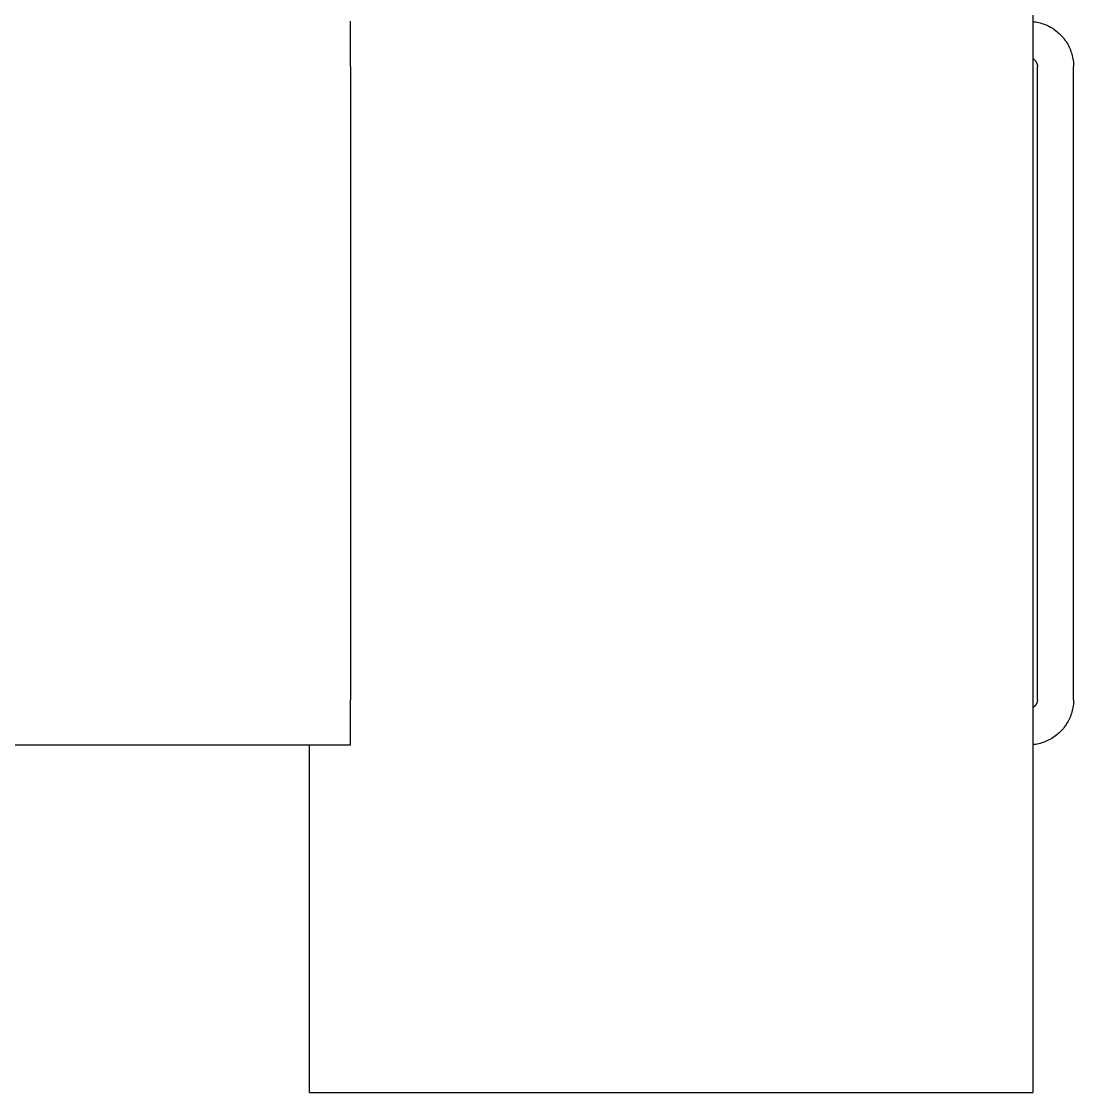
# Model space of a CAD drawing. Header units: millimetres. Extents: x -1283 to 2747, y -259 to 2557.
# Drawn here: x 1804 to 1862.2, y 1282.5 to 1341.7 of the extents above; entities that cross this region are included whole.
import ezdxf

# ---------------------------------------------------------------- set-up
doc = ezdxf.new("R2010")
doc.units = ezdxf.units.MM
doc.header["$MEASUREMENT"] = 0
doc.layers.add('Utwórz2D linie widoczne', color=7, linetype='Continuous', true_color=0x000000)

msp = doc.modelspace()

# ---------------------------------------------------------------- linework, layer by layer
at = {"layer": 'Utwórz2D linie widoczne'}
for p, q in [((1859.889, 2062.501), (1859.889, 1282.501)), ((1822.15, 1339.217), (1822.15, 1341.717)), ((1859.889, 1341.706), (1859.975, 1341.696)), ((1859.975, 1341.696), (1860.059, 1341.684)), ((1860.059, 1341.684), (1860.144, 1341.668)), ((1860.144, 1341.668), (1860.228, 1341.65)), ((1860.228, 1341.65), (1860.311, 1341.629)), ((1860.311, 1341.629), (1860.393, 1341.605)), ((1860.393, 1341.605), (1860.474, 1341.578)), ((1860.474, 1341.578), (1860.555, 1341.548)), ((1860.555, 1341.548), (1860.634, 1341.516)), ((1860.634, 1341.516), (1860.712, 1341.481)), ((1860.712, 1341.481), (1860.789, 1341.443)), ((1860.789, 1341.443), (1860.865, 1341.402)), ((1860.865, 1341.402), (1860.939, 1341.359)), ((1860.939, 1341.359), (1861.012, 1341.314)), ((1861.012, 1341.314), (1861.083, 1341.266)), ((1861.083, 1341.266), (1861.153, 1341.216)), ((1861.153, 1341.216), (1861.22, 1341.163)), ((1861.22, 1341.163), (1861.286, 1341.108)), ((1861.286, 1341.108), (1861.35, 1341.051)), ((1861.35, 1341.051), (1861.412, 1340.991)), ((1861.412, 1340.991), (1861.472, 1340.93)), ((1861.472, 1340.93), (1861.529, 1340.867)), ((1861.529, 1340.867), (1861.585, 1340.801)), ((1861.585, 1340.801), (1861.638, 1340.734)), ((1861.638, 1340.734), (1861.689, 1340.665)), ((1861.689, 1340.665), (1861.737, 1340.594)), ((1861.737, 1340.594), (1861.783, 1340.522)), ((1861.783, 1340.522), (1861.827, 1340.448)), ((1861.827, 1340.448), (1861.868, 1340.372)), ((1861.868, 1340.372), (1861.906, 1340.296)), ((1861.906, 1340.296), (1861.942, 1340.218)), ((1861.942, 1340.218), (1861.974, 1340.138)), ((1861.974, 1340.138), (1862.005, 1340.058)), ((1862.005, 1340.058), (1862.032, 1339.977)), ((1862.032, 1339.977), (1862.057, 1339.895)), ((1859.889, 1339.657), (1859.904, 1339.648)), ((1859.904, 1339.648), (1859.919, 1339.639)), ((1859.919, 1339.639), (1859.934, 1339.629)), ((1859.934, 1339.629), (1859.948, 1339.619)), ((1859.948, 1339.619), (1859.961, 1339.609)), ((1859.961, 1339.609), (1859.975, 1339.598)), ((1859.975, 1339.598), (1859.988, 1339.586)), ((1859.988, 1339.586), (1860, 1339.575)), ((1860, 1339.575), (1860.012, 1339.562)), ((1860.012, 1339.562), (1860.024, 1339.549)), ((1860.024, 1339.549), (1860.035, 1339.536)), ((1860.035, 1339.536), (1860.046, 1339.523)), ((1860.046, 1339.523), (1860.057, 1339.509)), ((1860.057, 1339.509), (1860.066, 1339.495)), ((1860.066, 1339.495), (1860.076, 1339.48)), ((1860.076, 1339.48), (1860.085, 1339.465)), ((1860.085, 1339.465), (1860.093, 1339.45)), ((1860.093, 1339.45), (1860.101, 1339.435)), ((1860.101, 1339.435), (1860.108, 1339.419)), ((1860.108, 1339.419), (1860.115, 1339.403)), ((1860.115, 1339.403), (1860.121, 1339.387)), ((1860.121, 1339.387), (1860.126, 1339.371)), ((1860.126, 1339.371), (1860.131, 1339.354)), ((1860.131, 1339.354), (1860.136, 1339.337)), ((1862.057, 1339.895), (1862.079, 1339.812)), ((1862.079, 1339.812), (1862.098, 1339.728)), ((1862.098, 1339.728), (1862.114, 1339.644)), ((1862.114, 1339.644), (1862.127, 1339.559)), ((1862.127, 1339.559), (1862.137, 1339.474)), ((1862.137, 1339.474), (1862.144, 1339.389)), ((1862.144, 1339.389), (1862.149, 1339.303)), ((1822.15, 1339.217), (1822.15, 1304.217)), ((1860.136, 1339.337), (1860.14, 1339.32)), ((1860.14, 1339.32), (1860.143, 1339.303)), ((1860.143, 1339.303), (1860.146, 1339.286)), ((1860.146, 1339.286), (1860.148, 1339.269)), ((1860.148, 1339.269), (1860.149, 1339.252)), ((1860.149, 1339.252), (1860.15, 1339.235)), ((1860.15, 1339.235), (1860.15, 1339.217)), ((1860.15, 1304.217), (1860.15, 1339.217)), ((1862.149, 1339.303), (1862.15, 1339.217)), ((1862.15, 1304.217), (1862.15, 1339.217)), ((1822.15, 1301.717), (1822.15, 1304.217)), ((1859.948, 1303.815), (1859.934, 1303.805)), ((1859.961, 1303.826), (1859.948, 1303.815)), ((1859.975, 1303.837), (1859.961, 1303.826)), ((1859.988, 1303.848), (1859.975, 1303.837)), ((1860, 1303.86), (1859.988, 1303.848)), ((1860.012, 1303.873), (1860, 1303.86)), ((1860.024, 1303.885), (1860.012, 1303.873)), ((1860.035, 1303.898), (1860.024, 1303.885)), ((1860.046, 1303.912), (1860.035, 1303.898)), ((1860.057, 1303.926), (1860.046, 1303.912)), ((1860.066, 1303.94), (1860.057, 1303.926)), ((1860.076, 1303.955), (1860.066, 1303.94)), ((1860.085, 1303.969), (1860.076, 1303.955)), ((1860.093, 1303.985), (1860.085, 1303.969)), ((1860.101, 1304), (1860.093, 1303.985)), ((1860.108, 1304.016), (1860.101, 1304)), ((1860.115, 1304.032), (1860.108, 1304.016)), ((1860.121, 1304.048), (1860.115, 1304.032)), ((1860.126, 1304.064), (1860.121, 1304.048)), ((1860.131, 1304.081), (1860.126, 1304.064)), ((1860.136, 1304.097), (1860.131, 1304.081)), ((1860.14, 1304.114), (1860.136, 1304.097)), ((1860.143, 1304.131), (1860.14, 1304.114)), ((1860.146, 1304.148), (1860.143, 1304.131)), ((1860.148, 1304.166), (1860.146, 1304.148)), ((1860.149, 1304.183), (1860.148, 1304.166)), ((1860.15, 1304.2), (1860.149, 1304.183)), ((1860.15, 1304.217), (1860.15, 1304.2)), ((1862.127, 1303.875), (1862.114, 1303.791)), ((1862.137, 1303.961), (1862.127, 1303.875)), ((1862.144, 1304.046), (1862.137, 1303.961)), ((1862.149, 1304.132), (1862.144, 1304.046)), ((1862.15, 1304.217), (1862.149, 1304.132)), ((1859.904, 1303.787), (1859.889, 1303.778)), ((1859.919, 1303.796), (1859.904, 1303.787)), ((1859.934, 1303.805), (1859.919, 1303.796)), ((1861.974, 1303.296), (1861.942, 1303.217)), ((1862.005, 1303.376), (1861.974, 1303.296)), ((1862.032, 1303.458), (1862.005, 1303.376)), ((1862.057, 1303.54), (1862.032, 1303.458)), ((1862.079, 1303.623), (1862.057, 1303.54)), ((1862.098, 1303.706), (1862.079, 1303.623)), ((1862.114, 1303.791), (1862.098, 1303.706)), ((1861.585, 1302.634), (1861.529, 1302.568)), ((1861.638, 1302.701), (1861.585, 1302.634)), ((1861.689, 1302.77), (1861.638, 1302.701)), ((1861.737, 1302.841), (1861.689, 1302.77)), ((1861.783, 1302.913), (1861.737, 1302.841)), ((1861.827, 1302.987), (1861.783, 1302.913)), ((1861.868, 1303.062), (1861.827, 1302.987)), ((1861.906, 1303.139), (1861.868, 1303.062)), ((1861.942, 1303.217), (1861.906, 1303.139)), ((1860.939, 1302.075), (1860.865, 1302.032)), ((1861.012, 1302.121), (1860.939, 1302.075)), ((1861.083, 1302.169), (1861.012, 1302.121)), ((1861.153, 1302.219), (1861.083, 1302.169)), ((1861.22, 1302.272), (1861.153, 1302.219)), ((1861.286, 1302.327), (1861.22, 1302.272)), ((1861.35, 1302.384), (1861.286, 1302.327)), ((1861.412, 1302.443), (1861.35, 1302.384)), ((1861.472, 1302.505), (1861.412, 1302.443)), ((1861.529, 1302.568), (1861.472, 1302.505)), ((1522.15, 1301.717), (1822.15, 1301.717)), ((1819.889, 1282.501), (1819.889, 1301.717)), ((1859.975, 1301.738), (1859.889, 1301.729)), ((1860.059, 1301.751), (1859.975, 1301.738)), ((1860.144, 1301.767), (1860.059, 1301.751)), ((1860.228, 1301.785), (1860.144, 1301.767)), ((1860.311, 1301.806), (1860.228, 1301.785)), ((1860.393, 1301.83), (1860.311, 1301.806)), ((1860.474, 1301.857), (1860.393, 1301.83)), ((1860.555, 1301.887), (1860.474, 1301.857)), ((1860.634, 1301.919), (1860.555, 1301.887)), ((1860.712, 1301.954), (1860.634, 1301.919)), ((1860.789, 1301.992), (1860.712, 1301.954)), ((1860.865, 1302.032), (1860.789, 1301.992)), ((1819.889, 1282.501), (1823.889, 1282.501)), ((1823.889, 1282.501), (1855.889, 1282.501)), ((1855.889, 1282.501), (1859.889, 1282.501))]:
    msp.add_line(p, q, dxfattribs=at)

doc.saveas('drawing.dxf')
